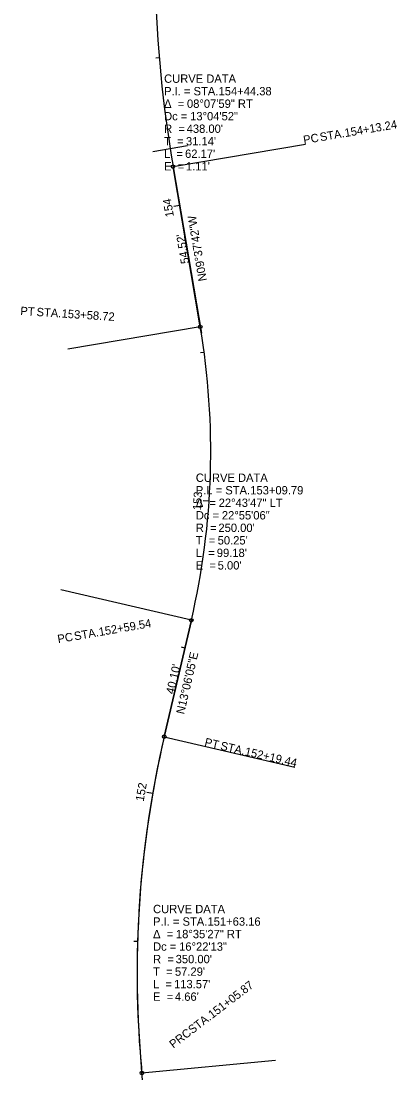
# Model space of a CAD drawing. Extents: x 152583 to 152802, y 326515 to 331516.
# Drawn here: x 152661.2 to 152787.3, y 330015.5 to 330368.5 of the extents above; entities that cross this region are included whole.
import ezdxf

# ---------------------------------------------------------------- set-up
doc = ezdxf.new("R2010")
doc.units = 0
for name, color, linetype in [('Default', 7, 'Continuous'), ('GE_P_Alignment_100_Bearings', 7, 'Continuous'), ('GE_P_Alignment_100_Cardinal_Points', 7, 'Continuous'), ('GE_P_Alignment_100_Curve_Data', 7, 'Continuous'), ('GE_P_Alignment_100_Distances', 7, 'Continuous'), ('GE_P_Alignment_100_Stations', 7, 'Continuous'), ('GE_P_Alignment_500_Cardinal_Points', 7, 'Continuous'), ('SC_Scratch10', 7, 'Continuous')]:
    doc.layers.add(name, color=color, linetype=linetype)

msp = doc.modelspace()

# ---------------------------------------------------------------- linework, layer by layer
at = {"layer": 'Default'}
for p, q in [((152712.22, 330319.6), (152721.7, 330263.71)), ((152721.7, 330263.71), (152721.7, 330263.71)), ((152718.34, 330167.4), (152709.25, 330128.34))]:
    msp.add_line(p, q, dxfattribs=at)
for centre, radius, start, end in [((152474.85, 330224.07), 250, 346.8985, 9.6283), ((153050.14, 330049), 350, 166.8985, 185.1963)]:
    msp.add_arc(centre, radius, start, end, dxfattribs=at)
at = {"layer": 'GE_P_Alignment_100_Bearings'}
msp.add_line((152705.37, 330324.65), (152717.08, 330326.76), dxfattribs=at)
at = {"layer": 'GE_P_Alignment_100_Cardinal_Points'}
for p, q in [((152712.21, 330319.63), (152756.58, 330327.16)), ((152721.33, 330265.88), (152676.96, 330258.35)), ((152718.34, 330167.4), (152674.52, 330177.6)), ((152709.25, 330128.34), (152753.08, 330118.14)), ((152701.75, 330015.52), (152746.54, 330019.82))]:
    msp.add_line(p, q, dxfattribs=at)
for centre in [(152712.21, 330319.63), (152721.33, 330265.88), (152718.34, 330167.4), (152709.25, 330128.34), (152701.75, 330015.52)]:
    msp.add_circle(centre, 0.6, dxfattribs=at)
at = {"layer": 'GE_P_Alignment_100_Stations'}
for p, q in [((152707.59, 330356.09), (152706.39, 330355.99)), ((152714.43, 330306.58), (152712.45, 330306.24)), ((152722.64, 330257.26), (152721.45, 330257.1)), ((152724.29, 330207.37), (152722.3, 330207.5)), ((152716.18, 330158.1), (152715.01, 330158.37)), ((152705.38, 330109.29), (152703.4, 330109.63)), ((152700.3, 330059.59), (152699.1, 330059.63))]:
    msp.add_line(p, q, dxfattribs=at)
at = {"layer": 'GE_P_Alignment_500_Cardinal_Points'}
for p, q in [((152721.33, 330265.88), (152712.21, 330319.63)), ((152721.33, 330265.88), (152712.21, 330319.63)), ((152721.33, 330265.88), (152712.22, 330319.6)), ((152709.25, 330128.34), (152718.34, 330167.4)), ((152709.25, 330128.34), (152718.34, 330167.4)), ((152709.25, 330128.34), (152718.34, 330167.4))]:
    msp.add_line(p, q, dxfattribs=at)
for centre, radius, start, end in [((153144.04, 330392.89), 438, 181.4951, 189.6283), ((153144.04, 330392.89), 438, 181.4951, 189.6283), ((152474.85, 330224.07), 250, 346.8985, 9.6283), ((152474.85, 330224.07), 250, 346.8985, 9.6283), ((153050.14, 330049), 350, 166.8985, 185.4894), ((153050.14, 330049), 350, 166.8985, 185.4894)]:
    msp.add_arc(centre, radius, start, end, dxfattribs=at)
at = {"layer": 'SC_Scratch10'}
for p, q in [((152721.33, 330265.88), (152712.22, 330319.6)), ((152709.25, 330128.34), (152718.34, 330167.4))]:
    msp.add_line(p, q, dxfattribs=at)
for centre, radius, start, end in [((153144.04, 330392.89), 438, 181.4951, 189.6283), ((152474.85, 330224.07), 250, 346.8985, 9.6283), ((153050.14, 330049), 350, 166.8985, 185.1963), ((151779.65, 329933.46), 925.74, 1.0016, 5.19633)]:
    msp.add_arc(centre, radius, start, end, dxfattribs=at)

# ---------------------------------------------------------------- texts
at = {"layer": 'GE_P_Alignment_100_Bearings'}
for s, rotation, p in [('N09°37\'42"W', 99.6283, (152723.56, 330281.42)), ('N13°06\'05"E', 76.8985, (152715.9, 330135.71))]:
    msp.add_text(s, height=2.8, rotation=rotation, dxfattribs=at).set_placement(p)
at = {"layer": 'GE_P_Alignment_100_Cardinal_Points'}
for s, rotation, p in [('154+13.24', 9.6283, (152769.96, 330329.53)), ('PC', 9.6283, (152756.12, 330327.18)), (' STA. ', 9.6283, (152760.64, 330327.95)), ('PT', 356.3671, (152660.92, 330269.86)), (' STA. ', 356.3671, (152665.32, 330269.58)), ('153+58.72', 356.3671, (152674.76, 330268.98)), ('152+59.54', 9.8398, (152687.53, 330162.09)), (' STA. ', 9.8398, (152678.22, 330160.48)), ('PC', 9.8398, (152673.7, 330159.7)), ('PT', 346.8985, (152722.58, 330125.28)), (' STA. ', 346.8985, (152726.88, 330124.28)), ('152+19.44', 346.8985, (152736.08, 330122.14)), ('151+05.87', 37.4072, (152725.32, 330033.61)), (' STA. ', 37.4072, (152717.81, 330027.87)), ('PRC', 37.4072, (152712.3, 330023.65))]:
    msp.add_text(s, height=2.8, rotation=rotation, dxfattribs=at).set_placement(p)
at = {"layer": 'GE_P_Alignment_100_Curve_Data'}
for s, p in [('CURVE DATA', (152709.2, 330347.75)), ('P.I. = STA. ', (152709.2, 330343.55)), ('154+44.38', (152727.47, 330343.55)), ('Δ  = ', (152709.2, 330339.35)), ('08°07\'59" RT', (152716.88, 330339.35)), ('Dc = ', (152709.2, 330335.15)), ('13°04\'52"', (152717.94, 330335.15)), ('R  = ', (152709.2, 330330.95)), ("438.00'", (152716.78, 330330.95)), ('T  = ', (152709.2, 330326.75)), ("31.14'", (152716.54, 330326.75)), ('L  = ', (152709.2, 330322.55)), ("62.17'", (152716.24, 330322.55)), ('E  = ', (152709.2, 330318.35)), ("1.11'", (152716.54, 330318.35)), ('CURVE DATA', (152719.84, 330213.84)), ('P.I. = STA. ', (152719.84, 330209.64)), ('153+09.79', (152738.1, 330209.64)), ('Δ  = ', (152719.84, 330205.44)), ('22°43\'47" LT', (152727.51, 330205.44)), ('Dc = ', (152719.84, 330201.24)), ('22°55\'06"', (152728.58, 330201.24)), ('R  = ', (152719.84, 330197.04)), ("250.00'", (152727.42, 330197.04)), ("50.25'", (152727.17, 330192.84)), ('T  = ', (152719.84, 330192.84)), ('L  = ', (152719.84, 330188.64)), ("99.18'", (152726.88, 330188.64)), ('E  = ', (152719.84, 330184.44)), ("5.00'", (152727.18, 330184.44)), ('CURVE DATA', (152705.5, 330069.13)), ('P.I. = STA. ', (152705.5, 330064.93)), ('151+63.16', (152723.77, 330064.93)), ('Δ  = ', (152705.5, 330060.73)), ('18°35\'27" RT', (152713.18, 330060.73)), ('Dc = ', (152705.5, 330056.53)), ('16°22\'13"', (152714.24, 330056.53)), ('R  = ', (152705.5, 330052.33)), ("350.00'", (152713.08, 330052.33)), ("57.29'", (152712.84, 330048.13)), ('T  = ', (152705.5, 330048.13)), ('L  = ', (152705.5, 330043.93)), ("113.57'", (152712.54, 330043.93)), ('E  = ', (152705.5, 330039.73)), ("4.66'", (152712.84, 330039.73))]:
    msp.add_text(s, height=2.8, dxfattribs=at).set_placement(p)
at = {"layer": 'GE_P_Alignment_100_Distances'}
for s, rotation, p in [("54.52'", 99.6283, (152717.66, 330287.27)), ("40.10'", 76.8985, (152712.5, 330142.46))]:
    msp.add_text(s, height=2.8, rotation=rotation, dxfattribs=at).set_placement(p)
at = {"layer": 'GE_P_Alignment_100_Stations'}
for s, rotation, p in [('154', 99.6283, (152712.51, 330302.93)), ('153', 86.1706, (152721.58, 330204.27)), ('152', 80.0807, (152702.35, 330106.49))]:
    msp.add_text(s, height=2.8, rotation=rotation, dxfattribs=at).set_placement(p)

doc.saveas('drawing.dxf')
